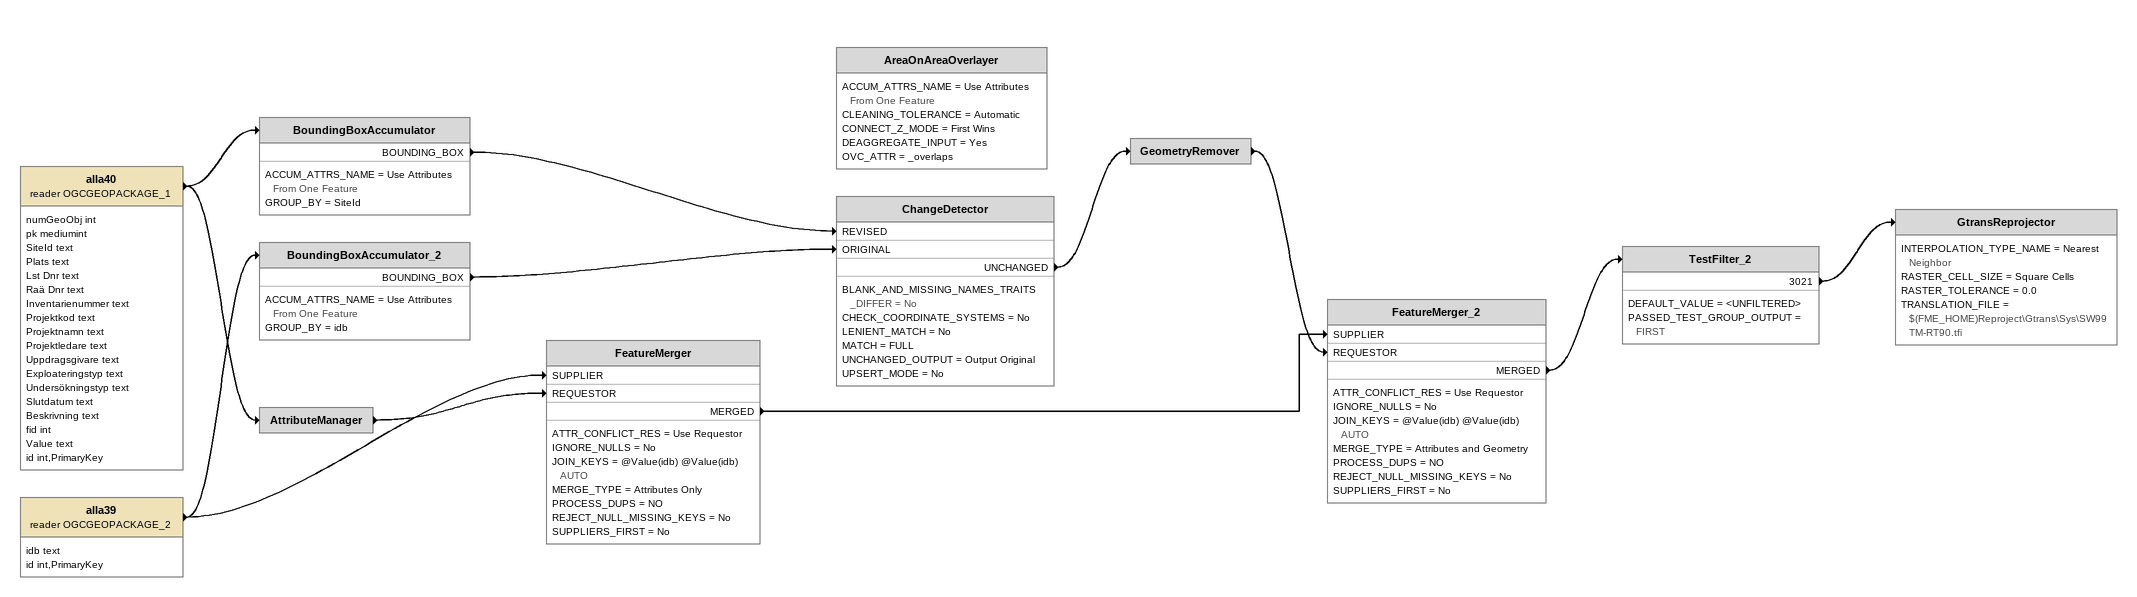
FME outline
alla40 (reader OGCGEOPACKAGE_1)
    attributes: numGeoObj int, pk mediumint, SiteId text, Plats text, Lst Dnr text, Raä Dnr text, Inventarienummer text, Projektkod text, Projektnamn text, Projektledare text, Uppdragsgivare text, Exploateringstyp text, Undersökningstyp text, Slutdatum text, Beskrivning text, fid int, Value text, id int,PrimaryKey
    -> BoundingBoxAccumulator
    -> AttributeManager
BoundingBoxAccumulator
    ACCUM_ATTRS_NAME = Use Attributes From One Feature
    GROUP_BY = SiteId
    BOUNDING_BOX -> ChangeDetector [REVISED]
AttributeManager
    -> FeatureMerger [REQUESTOR]
alla39 (reader OGCGEOPACKAGE_2)
    attributes: idb text, id int,PrimaryKey
    -> BoundingBoxAccumulator_2
    -> FeatureMerger [SUPPLIER]
BoundingBoxAccumulator_2
    ACCUM_ATTRS_NAME = Use Attributes From One Feature
    GROUP_BY = idb
    BOUNDING_BOX -> ChangeDetector [ORIGINAL]
ChangeDetector
    BLANK_AND_MISSING_NAMES_TRAITS_DIFFER = No
    CHECK_COORDINATE_SYSTEMS = No
    LENIENT_MATCH = No
    MATCH = FULL
    UNCHANGED_OUTPUT = Output Original
    UPSERT_MODE = No
    UNCHANGED -> GeometryRemover
GeometryRemover
    -> FeatureMerger_2 [REQUESTOR]
FeatureMerger
    ATTR_CONFLICT_RES = Use Requestor
    IGNORE_NULLS = No
    JOIN_KEYS = @Value(idb) @Value(idb) AUTO
    MERGE_TYPE = Attributes Only
    PROCESS_DUPS = NO
    REJECT_NULL_MISSING_KEYS = No
    SUPPLIERS_FIRST = No
    MERGED -> FeatureMerger_2 [SUPPLIER]
FeatureMerger_2
    ATTR_CONFLICT_RES = Use Requestor
    IGNORE_NULLS = No
    JOIN_KEYS = @Value(idb) @Value(idb) AUTO
    MERGE_TYPE = Attributes and Geometry
    PROCESS_DUPS = NO
    REJECT_NULL_MISSING_KEYS = No
    SUPPLIERS_FIRST = No
    MERGED -> TestFilter_2
TestFilter_2
    DEFAULT_VALUE = <UNFILTERED>
    PASSED_TEST_GROUP_OUTPUT = FIRST
    3021 -> GtransReprojector
GtransReprojector
    INTERPOLATION_TYPE_NAME = Nearest Neighbor
    RASTER_CELL_SIZE = Square Cells
    RASTER_TOLERANCE = 0.0
    TRANSLATION_FILE = $(FME_HOME)Reproject\Gtrans\Sys\SW99TM-RT90.tfi
AreaOnAreaOverlayer
    ACCUM_ATTRS_NAME = Use Attributes From One Feature
    CLEANING_TOLERANCE = Automatic
    CONNECT_Z_MODE = First Wins
    DEAGGREGATE_INPUT = Yes
    OVC_ATTR = _overlaps
